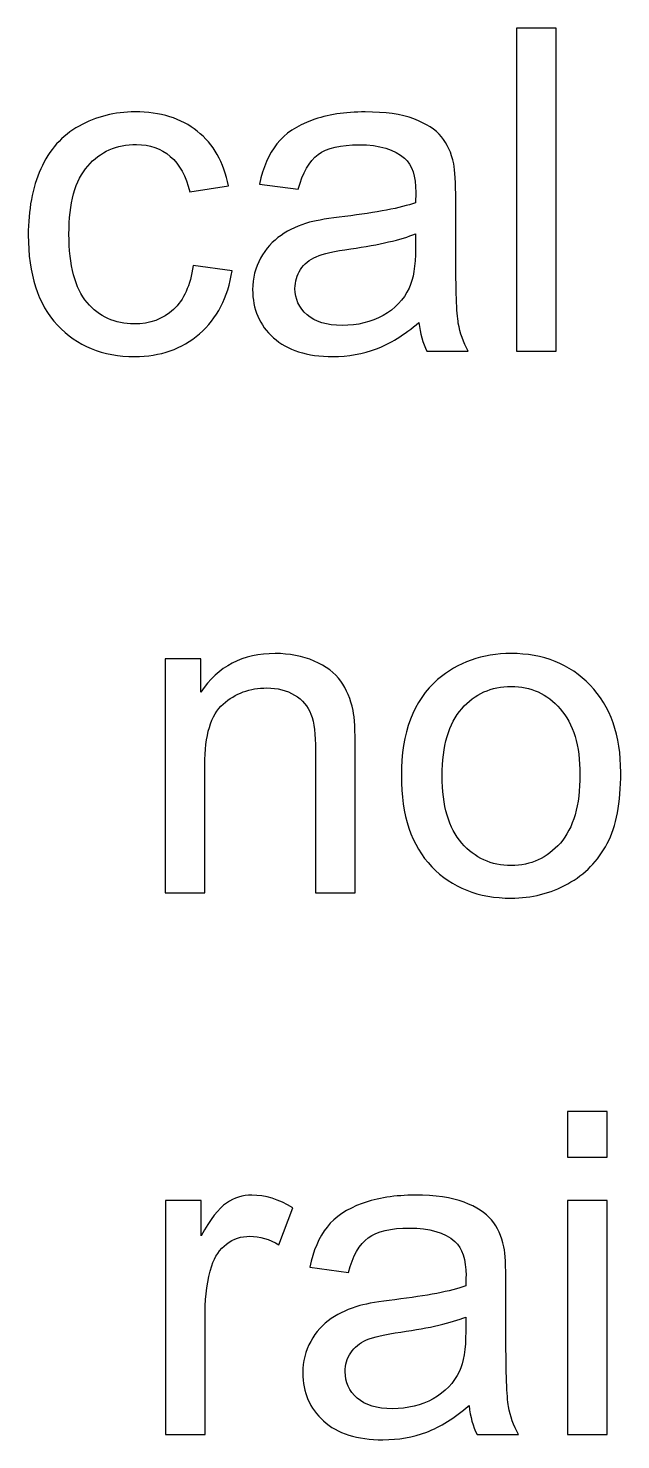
# Model space of a CAD drawing. Header units: centimetres. Extents: x -233 to -82, y 123 to 153.
# Drawn here: x -164.719 to -164.256, y 148.285 to 149.388 of the extents above; entities that cross this region are included whole.
import ezdxf

# ---------------------------------------------------------------- set-up
doc = ezdxf.new("R2010")
doc.units = ezdxf.units.CM
doc.header["$MEASUREMENT"] = 0
doc.layers.add('layer 1', color=7, linetype='Continuous')

msp = doc.modelspace()

# ---------------------------------------------------------------- linework, layer by layer
at = {"layer": 'layer 1'}
for points, knots in [([(-164.3378, 149.13595), (-164.3378, 149.13595), (-164.3378, 149.38845), (-164.3378, 149.38845), (-164.3378, 149.38845), (-164.3378, 149.38845), (-164.3068, 149.38845), (-164.3068, 149.38845), (-164.3068, 149.38845), (-164.3068, 149.38845), (-164.3068, 149.13595), (-164.3068, 149.13595), (-164.3068, 149.13595), (-164.3068, 149.13595), (-164.3378, 149.13595), (-164.3378, 149.13595)], [0, 0, 0, 0, 0.2, 0.2, 0.2, 0.2, 0.4, 0.4, 0.4, 0.4, 0.6, 0.6, 0.6, 0.6, 1, 1, 1, 1]), ([(-164.5904, 149.20295), (-164.5904, 149.20295), (-164.5599, 149.19895), (-164.5599, 149.19895), (-164.5599, 149.19895), (-164.5632, 149.17795), (-164.5717, 149.16155), (-164.5854, 149.14965), (-164.5854, 149.14965), (-164.5991, 149.13775), (-164.616, 149.13185), (-164.636, 149.13185), (-164.636, 149.13185), (-164.6611, 149.13185), (-164.6812, 149.14005), (-164.6964, 149.15645), (-164.6964, 149.15645), (-164.7116, 149.17275), (-164.7192, 149.19625), (-164.7192, 149.22675), (-164.7192, 149.22675), (-164.7192, 149.24645), (-164.7159, 149.26375), (-164.7094, 149.27855), (-164.7094, 149.27855), (-164.7029, 149.29335), (-164.6929, 149.30445), (-164.6795, 149.31195), (-164.6795, 149.31195), (-164.6661, 149.31935), (-164.6515, 149.32305), (-164.6358, 149.32305), (-164.6358, 149.32305), (-164.6159, 149.32305), (-164.5997, 149.31805), (-164.5871, 149.30795), (-164.5871, 149.30795), (-164.5745, 149.29785), (-164.5664, 149.28365), (-164.5628, 149.26515), (-164.5628, 149.26515), (-164.5628, 149.26515), (-164.593, 149.26045), (-164.593, 149.26045), (-164.593, 149.26045), (-164.5959, 149.27275), (-164.6009, 149.28205), (-164.6082, 149.28825), (-164.6082, 149.28825), (-164.6155, 149.29445), (-164.6243, 149.29755), (-164.6346, 149.29755), (-164.6346, 149.29755), (-164.6503, 149.29755), (-164.663, 149.29195), (-164.6727, 149.28075), (-164.6727, 149.28075), (-164.6825, 149.26955), (-164.6874, 149.25185), (-164.6874, 149.22755), (-164.6874, 149.22755), (-164.6874, 149.20305), (-164.6827, 149.18515), (-164.6732, 149.17405), (-164.6732, 149.17405), (-164.6638, 149.16295), (-164.6515, 149.15735), (-164.6364, 149.15735), (-164.6364, 149.15735), (-164.6242, 149.15735), (-164.614, 149.16105), (-164.6058, 149.16855), (-164.6058, 149.16855), (-164.5977, 149.17605), (-164.5925, 149.18745), (-164.5904, 149.20295)], [0, 0, 0, 0, 0.05, 0.05, 0.05, 0.05, 0.1, 0.1, 0.1, 0.1, 0.15, 0.15, 0.15, 0.15, 0.2, 0.2, 0.2, 0.2, 0.25, 0.25, 0.25, 0.25, 0.3, 0.3, 0.3, 0.3, 0.35, 0.35, 0.35, 0.35, 0.4, 0.4, 0.4, 0.4, 0.45, 0.45, 0.45, 0.45, 0.5, 0.5, 0.5, 0.5, 0.55, 0.55, 0.55, 0.55, 0.6, 0.6, 0.6, 0.6, 0.65, 0.65, 0.65, 0.65, 0.7, 0.7, 0.7, 0.7, 0.75, 0.75, 0.75, 0.75, 0.8, 0.8, 0.8, 0.8, 0.85, 0.85, 0.85, 0.85, 0.9, 0.9, 0.9, 0.9, 1, 1, 1, 1]), ([(-164.414, 149.15855), (-164.4255, 149.14875), (-164.4365, 149.14185), (-164.4471, 149.13785), (-164.4471, 149.13785), (-164.4578, 149.13385), (-164.4692, 149.13185), (-164.4813, 149.13185), (-164.4813, 149.13185), (-164.5014, 149.13185), (-164.5169, 149.13675), (-164.5277, 149.14655), (-164.5277, 149.14655), (-164.5385, 149.15635), (-164.5439, 149.16885), (-164.5439, 149.18415), (-164.5439, 149.18415), (-164.5439, 149.19315), (-164.5418, 149.20135), (-164.5377, 149.20875), (-164.5377, 149.20875), (-164.5336, 149.21615), (-164.5283, 149.22205), (-164.5217, 149.22655), (-164.5217, 149.22655), (-164.5151, 149.23105), (-164.5077, 149.23445), (-164.4994, 149.23675), (-164.4994, 149.23675), (-164.4933, 149.23835), (-164.4842, 149.23985), (-164.4719, 149.24135), (-164.4719, 149.24135), (-164.4468, 149.24435), (-164.4284, 149.24795), (-164.4166, 149.25205), (-164.4166, 149.25205), (-164.4165, 149.25635), (-164.4164, 149.25905), (-164.4164, 149.26015), (-164.4164, 149.26015), (-164.4164, 149.27275), (-164.4193, 149.28165), (-164.4252, 149.28685), (-164.4252, 149.28685), (-164.4331, 149.29385), (-164.4449, 149.29735), (-164.4605, 149.29735), (-164.4605, 149.29735), (-164.4751, 149.29735), (-164.4859, 149.29485), (-164.4928, 149.28975), (-164.4928, 149.28975), (-164.4997, 149.28465), (-164.5049, 149.27555), (-164.5082, 149.26255), (-164.5082, 149.26255), (-164.5082, 149.26255), (-164.5385, 149.26665), (-164.5385, 149.26665), (-164.5385, 149.26665), (-164.5358, 149.27965), (-164.5312, 149.29015), (-164.5249, 149.29815), (-164.5249, 149.29815), (-164.5186, 149.30605), (-164.5094, 149.31225), (-164.4975, 149.31655), (-164.4975, 149.31655), (-164.4856, 149.32085), (-164.4717, 149.32305), (-164.456, 149.32305), (-164.456, 149.32305), (-164.4404, 149.32305), (-164.4277, 149.32125), (-164.4179, 149.31755), (-164.4179, 149.31755), (-164.4082, 149.31385), (-164.401, 149.30915), (-164.3964, 149.30365), (-164.3964, 149.30365), (-164.3918, 149.29805), (-164.3886, 149.29105), (-164.3868, 149.28255), (-164.3868, 149.28255), (-164.3857, 149.27725), (-164.3852, 149.26775), (-164.3852, 149.25395), (-164.3852, 149.25395), (-164.3852, 149.25395), (-164.3852, 149.21265), (-164.3852, 149.21265), (-164.3852, 149.21265), (-164.3852, 149.18375), (-164.3845, 149.16555), (-164.3832, 149.15795), (-164.3832, 149.15795), (-164.3819, 149.15025), (-164.3793, 149.14295), (-164.3754, 149.13595), (-164.3754, 149.13595), (-164.3754, 149.13595), (-164.4078, 149.13595), (-164.4078, 149.13595), (-164.4078, 149.13595), (-164.411, 149.14235), (-164.4131, 149.14985), (-164.414, 149.15855)], [0, 0, 0, 0, 0.0357143, 0.0357143, 0.0357143, 0.0357143, 0.0714286, 0.0714286, 0.0714286, 0.0714286, 0.1071429, 0.1071429, 0.1071429, 0.1071429, 0.1428571, 0.1428571, 0.1428571, 0.1428571, 0.1785714, 0.1785714, 0.1785714, 0.1785714, 0.2142857, 0.2142857, 0.2142857, 0.2142857, 0.25, 0.25, 0.25, 0.25, 0.2857143, 0.2857143, 0.2857143, 0.2857143, 0.3214286, 0.3214286, 0.3214286, 0.3214286, 0.3571429, 0.3571429, 0.3571429, 0.3571429, 0.3928571, 0.3928571, 0.3928571, 0.3928571, 0.4285714, 0.4285714, 0.4285714, 0.4285714, 0.4642857, 0.4642857, 0.4642857, 0.4642857, 0.5, 0.5, 0.5, 0.5, 0.5357143, 0.5357143, 0.5357143, 0.5357143, 0.5714286, 0.5714286, 0.5714286, 0.5714286, 0.6071429, 0.6071429, 0.6071429, 0.6071429, 0.6428571, 0.6428571, 0.6428571, 0.6428571, 0.6785714, 0.6785714, 0.6785714, 0.6785714, 0.7142857, 0.7142857, 0.7142857, 0.7142857, 0.75, 0.75, 0.75, 0.75, 0.7857143, 0.7857143, 0.7857143, 0.7857143, 0.8214286, 0.8214286, 0.8214286, 0.8214286, 0.8571429, 0.8571429, 0.8571429, 0.8571429, 0.8928571, 0.8928571, 0.8928571, 0.8928571, 0.9285714, 0.9285714, 0.9285714, 0.9285714, 1, 1, 1, 1]), ([(-164.4166, 149.22775), (-164.4278, 149.22315), (-164.4447, 149.21925), (-164.4672, 149.21605), (-164.4672, 149.21605), (-164.4799, 149.21415), (-164.4889, 149.21215), (-164.4942, 149.20985), (-164.4942, 149.20985), (-164.4995, 149.20755), (-164.5036, 149.20425), (-164.5065, 149.19985), (-164.5065, 149.19985), (-164.5094, 149.19535), (-164.5108, 149.19045), (-164.5108, 149.18505), (-164.5108, 149.18505), (-164.5108, 149.17675), (-164.5077, 149.16995), (-164.5014, 149.16445), (-164.5014, 149.16445), (-164.4951, 149.15895), (-164.486, 149.15615), (-164.4739, 149.15615), (-164.4739, 149.15615), (-164.462, 149.15615), (-164.4513, 149.15875), (-164.442, 149.16395), (-164.442, 149.16395), (-164.4327, 149.16915), (-164.4259, 149.17625), (-164.4216, 149.18535), (-164.4216, 149.18535), (-164.4183, 149.19235), (-164.4166, 149.20265), (-164.4166, 149.21635), (-164.4166, 149.21635), (-164.4166, 149.21635), (-164.4166, 149.22775), (-164.4166, 149.22775)], [0, 0, 0, 0, 0.0909091, 0.0909091, 0.0909091, 0.0909091, 0.1818182, 0.1818182, 0.1818182, 0.1818182, 0.2727273, 0.2727273, 0.2727273, 0.2727273, 0.3636364, 0.3636364, 0.3636364, 0.3636364, 0.4545455, 0.4545455, 0.4545455, 0.4545455, 0.5454545, 0.5454545, 0.5454545, 0.5454545, 0.6363636, 0.6363636, 0.6363636, 0.6363636, 0.7272727, 0.7272727, 0.7272727, 0.7272727, 0.8181818, 0.8181818, 0.8181818, 0.8181818, 1, 1, 1, 1]), ([(-164.6123, 148.71261), (-164.6123, 148.71261), (-164.6123, 148.89551), (-164.6123, 148.89551), (-164.6123, 148.89551), (-164.6123, 148.89551), (-164.5844, 148.89551), (-164.5844, 148.89551), (-164.5844, 148.89551), (-164.5844, 148.89551), (-164.5844, 148.86951), (-164.5844, 148.86951), (-164.5844, 148.86951), (-164.571, 148.88961), (-164.5516, 148.89971), (-164.5262, 148.89971), (-164.5262, 148.89971), (-164.5152, 148.89971), (-164.5051, 148.89771), (-164.4958, 148.89381), (-164.4958, 148.89381), (-164.4865, 148.88981), (-164.4796, 148.88461), (-164.475, 148.87821), (-164.475, 148.87821), (-164.4705, 148.87171), (-164.4673, 148.86411), (-164.4654, 148.85521), (-164.4654, 148.85521), (-164.4643, 148.84951), (-164.4637, 148.83941), (-164.4637, 148.82511), (-164.4637, 148.82511), (-164.4637, 148.82511), (-164.4637, 148.71261), (-164.4637, 148.71261), (-164.4637, 148.71261), (-164.4637, 148.71261), (-164.4947, 148.71261), (-164.4947, 148.71261), (-164.4947, 148.71261), (-164.4947, 148.71261), (-164.4947, 148.82391), (-164.4947, 148.82391), (-164.4947, 148.82391), (-164.4947, 148.83651), (-164.4959, 148.84591), (-164.4983, 148.85221), (-164.4983, 148.85221), (-164.5007, 148.85851), (-164.505, 148.86351), (-164.5111, 148.86721), (-164.5111, 148.86721), (-164.5173, 148.87091), (-164.5245, 148.87281), (-164.5328, 148.87281), (-164.5328, 148.87281), (-164.546, 148.87281), (-164.5574, 148.86861), (-164.5669, 148.86021), (-164.5669, 148.86021), (-164.5765, 148.85181), (-164.5813, 148.83591), (-164.5813, 148.81251), (-164.5813, 148.81251), (-164.5813, 148.81251), (-164.5813, 148.71261), (-164.5813, 148.71261), (-164.5813, 148.71261), (-164.5813, 148.71261), (-164.6123, 148.71261), (-164.6123, 148.71261)], [0, 0, 0, 0, 0.0526316, 0.0526316, 0.0526316, 0.0526316, 0.1052632, 0.1052632, 0.1052632, 0.1052632, 0.1578947, 0.1578947, 0.1578947, 0.1578947, 0.2105263, 0.2105263, 0.2105263, 0.2105263, 0.2631579, 0.2631579, 0.2631579, 0.2631579, 0.3157895, 0.3157895, 0.3157895, 0.3157895, 0.3684211, 0.3684211, 0.3684211, 0.3684211, 0.4210526, 0.4210526, 0.4210526, 0.4210526, 0.4736842, 0.4736842, 0.4736842, 0.4736842, 0.5263158, 0.5263158, 0.5263158, 0.5263158, 0.5789474, 0.5789474, 0.5789474, 0.5789474, 0.6315789, 0.6315789, 0.6315789, 0.6315789, 0.6842105, 0.6842105, 0.6842105, 0.6842105, 0.7368421, 0.7368421, 0.7368421, 0.7368421, 0.7894737, 0.7894737, 0.7894737, 0.7894737, 0.8421053, 0.8421053, 0.8421053, 0.8421053, 0.8947368, 0.8947368, 0.8947368, 0.8947368, 1, 1, 1, 1]), ([(-164.4277, 148.80411), (-164.4277, 148.83801), (-164.4183, 148.86301), (-164.3994, 148.87931), (-164.3994, 148.87931), (-164.3837, 148.89291), (-164.3645, 148.89971), (-164.3419, 148.89971), (-164.3419, 148.89971), (-164.3168, 148.89971), (-164.2962, 148.89151), (-164.2802, 148.87501), (-164.2802, 148.87501), (-164.2643, 148.85851), (-164.2563, 148.83571), (-164.2563, 148.80671), (-164.2563, 148.80671), (-164.2563, 148.78311), (-164.2598, 148.76461), (-164.2669, 148.75111), (-164.2669, 148.75111), (-164.274, 148.73761), (-164.2842, 148.72721), (-164.2977, 148.71971), (-164.2977, 148.71971), (-164.3112, 148.71221), (-164.326, 148.70851), (-164.3419, 148.70851), (-164.3419, 148.70851), (-164.3675, 148.70851), (-164.3882, 148.71671), (-164.404, 148.73311), (-164.404, 148.73311), (-164.4198, 148.74951), (-164.4277, 148.77321), (-164.4277, 148.80411)], [0, 0, 0, 0, 0.1, 0.1, 0.1, 0.1, 0.2, 0.2, 0.2, 0.2, 0.3, 0.3, 0.3, 0.3, 0.4, 0.4, 0.4, 0.4, 0.5, 0.5, 0.5, 0.5, 0.6, 0.6, 0.6, 0.6, 0.7, 0.7, 0.7, 0.7, 0.8, 0.8, 0.8, 0.8, 1, 1, 1, 1]), ([(-164.3958, 148.80411), (-164.3958, 148.78061), (-164.3907, 148.76311), (-164.3805, 148.75151), (-164.3805, 148.75151), (-164.3703, 148.73981), (-164.3574, 148.73401), (-164.3419, 148.73401), (-164.3419, 148.73401), (-164.3265, 148.73401), (-164.3137, 148.73991), (-164.3035, 148.75161), (-164.3035, 148.75161), (-164.2933, 148.76331), (-164.2882, 148.78111), (-164.2882, 148.80511), (-164.2882, 148.80511), (-164.2882, 148.82771), (-164.2933, 148.84481), (-164.3036, 148.85651), (-164.3036, 148.85651), (-164.3139, 148.86821), (-164.3266, 148.87401), (-164.3419, 148.87401), (-164.3419, 148.87401), (-164.3574, 148.87401), (-164.3703, 148.86821), (-164.3805, 148.85661), (-164.3805, 148.85661), (-164.3907, 148.84501), (-164.3958, 148.82751), (-164.3958, 148.80411)], [0, 0, 0, 0, 0.1111111, 0.1111111, 0.1111111, 0.1111111, 0.2222222, 0.2222222, 0.2222222, 0.2222222, 0.3333333, 0.3333333, 0.3333333, 0.3333333, 0.4444444, 0.4444444, 0.4444444, 0.4444444, 0.5555556, 0.5555556, 0.5555556, 0.5555556, 0.6666667, 0.6666667, 0.6666667, 0.6666667, 0.7777778, 0.7777778, 0.7777778, 0.7777778, 1, 1, 1, 1]), ([(-164.2978, 148.50618), (-164.2978, 148.50618), (-164.2978, 148.54178), (-164.2978, 148.54178), (-164.2978, 148.54178), (-164.2978, 148.54178), (-164.2668, 148.54178), (-164.2668, 148.54178), (-164.2668, 148.54178), (-164.2668, 148.54178), (-164.2668, 148.50618), (-164.2668, 148.50618), (-164.2668, 148.50618), (-164.2668, 148.50618), (-164.2978, 148.50618), (-164.2978, 148.50618)], [0, 0, 0, 0, 0.2, 0.2, 0.2, 0.2, 0.4, 0.4, 0.4, 0.4, 0.6, 0.6, 0.6, 0.6, 1, 1, 1, 1]), ([(-164.612, 148.28928), (-164.612, 148.28928), (-164.612, 148.47218), (-164.612, 148.47218), (-164.612, 148.47218), (-164.612, 148.47218), (-164.5841, 148.47218), (-164.5841, 148.47218), (-164.5841, 148.47218), (-164.5841, 148.47218), (-164.5841, 148.44448), (-164.5841, 148.44448), (-164.5841, 148.44448), (-164.577, 148.45748), (-164.5704, 148.46608), (-164.5643, 148.47018), (-164.5643, 148.47018), (-164.5583, 148.47428), (-164.5517, 148.47638), (-164.5445, 148.47638), (-164.5445, 148.47638), (-164.534, 148.47638), (-164.5234, 148.47308), (-164.5126, 148.46638), (-164.5126, 148.46638), (-164.5126, 148.46638), (-164.5233, 148.43758), (-164.5233, 148.43758), (-164.5233, 148.43758), (-164.5308, 148.44208), (-164.5384, 148.44428), (-164.546, 148.44428), (-164.546, 148.44428), (-164.5528, 148.44428), (-164.5589, 148.44228), (-164.5643, 148.43818), (-164.5643, 148.43818), (-164.5697, 148.43408), (-164.5735, 148.42848), (-164.5758, 148.42118), (-164.5758, 148.42118), (-164.5793, 148.41018), (-164.581, 148.39818), (-164.581, 148.38508), (-164.581, 148.38508), (-164.581, 148.38508), (-164.581, 148.28928), (-164.581, 148.28928), (-164.581, 148.28928), (-164.581, 148.28928), (-164.612, 148.28928), (-164.612, 148.28928)], [0, 0, 0, 0, 0.0714286, 0.0714286, 0.0714286, 0.0714286, 0.1428571, 0.1428571, 0.1428571, 0.1428571, 0.2142857, 0.2142857, 0.2142857, 0.2142857, 0.2857143, 0.2857143, 0.2857143, 0.2857143, 0.3571429, 0.3571429, 0.3571429, 0.3571429, 0.4285714, 0.4285714, 0.4285714, 0.4285714, 0.5, 0.5, 0.5, 0.5, 0.5714286, 0.5714286, 0.5714286, 0.5714286, 0.6428571, 0.6428571, 0.6428571, 0.6428571, 0.7142857, 0.7142857, 0.7142857, 0.7142857, 0.7857143, 0.7857143, 0.7857143, 0.7857143, 0.8571429, 0.8571429, 0.8571429, 0.8571429, 1, 1, 1, 1]), ([(-164.3748, 148.31188), (-164.3863, 148.30208), (-164.3973, 148.29518), (-164.4079, 148.29118), (-164.4079, 148.29118), (-164.4186, 148.28718), (-164.43, 148.28518), (-164.4421, 148.28518), (-164.4421, 148.28518), (-164.4622, 148.28518), (-164.4777, 148.29008), (-164.4885, 148.29988), (-164.4885, 148.29988), (-164.4993, 148.30968), (-164.5047, 148.32218), (-164.5047, 148.33748), (-164.5047, 148.33748), (-164.5047, 148.34648), (-164.5026, 148.35468), (-164.4985, 148.36208), (-164.4985, 148.36208), (-164.4944, 148.36948), (-164.4891, 148.37538), (-164.4825, 148.37988), (-164.4825, 148.37988), (-164.4759, 148.38438), (-164.4685, 148.38778), (-164.4602, 148.39008), (-164.4602, 148.39008), (-164.4541, 148.39168), (-164.445, 148.39318), (-164.4327, 148.39468), (-164.4327, 148.39468), (-164.4076, 148.39768), (-164.3892, 148.40128), (-164.3774, 148.40538), (-164.3774, 148.40538), (-164.3773, 148.40968), (-164.3772, 148.41238), (-164.3772, 148.41348), (-164.3772, 148.41348), (-164.3772, 148.42608), (-164.3801, 148.43498), (-164.386, 148.44018), (-164.386, 148.44018), (-164.3939, 148.44718), (-164.4057, 148.45068), (-164.4213, 148.45068), (-164.4213, 148.45068), (-164.4359, 148.45068), (-164.4467, 148.44818), (-164.4536, 148.44308), (-164.4536, 148.44308), (-164.4605, 148.43798), (-164.4657, 148.42888), (-164.469, 148.41588), (-164.469, 148.41588), (-164.469, 148.41588), (-164.4993, 148.41998), (-164.4993, 148.41998), (-164.4993, 148.41998), (-164.4966, 148.43298), (-164.492, 148.44348), (-164.4857, 148.45148), (-164.4857, 148.45148), (-164.4794, 148.45938), (-164.4702, 148.46558), (-164.4583, 148.46988), (-164.4583, 148.46988), (-164.4464, 148.47418), (-164.4325, 148.47638), (-164.4168, 148.47638), (-164.4168, 148.47638), (-164.4012, 148.47638), (-164.3885, 148.47458), (-164.3787, 148.47088), (-164.3787, 148.47088), (-164.369, 148.46718), (-164.3618, 148.46248), (-164.3572, 148.45698), (-164.3572, 148.45698), (-164.3526, 148.45138), (-164.3494, 148.44438), (-164.3476, 148.43588), (-164.3476, 148.43588), (-164.3465, 148.43058), (-164.346, 148.42108), (-164.346, 148.40728), (-164.346, 148.40728), (-164.346, 148.40728), (-164.346, 148.36598), (-164.346, 148.36598), (-164.346, 148.36598), (-164.346, 148.33708), (-164.3453, 148.31888), (-164.344, 148.31128), (-164.344, 148.31128), (-164.3427, 148.30358), (-164.3401, 148.29628), (-164.3362, 148.28928), (-164.3362, 148.28928), (-164.3362, 148.28928), (-164.3686, 148.28928), (-164.3686, 148.28928), (-164.3686, 148.28928), (-164.3718, 148.29568), (-164.3739, 148.30318), (-164.3748, 148.31188)], [0, 0, 0, 0, 0.0357143, 0.0357143, 0.0357143, 0.0357143, 0.0714286, 0.0714286, 0.0714286, 0.0714286, 0.1071429, 0.1071429, 0.1071429, 0.1071429, 0.1428571, 0.1428571, 0.1428571, 0.1428571, 0.1785714, 0.1785714, 0.1785714, 0.1785714, 0.2142857, 0.2142857, 0.2142857, 0.2142857, 0.25, 0.25, 0.25, 0.25, 0.2857143, 0.2857143, 0.2857143, 0.2857143, 0.3214286, 0.3214286, 0.3214286, 0.3214286, 0.3571429, 0.3571429, 0.3571429, 0.3571429, 0.3928571, 0.3928571, 0.3928571, 0.3928571, 0.4285714, 0.4285714, 0.4285714, 0.4285714, 0.4642857, 0.4642857, 0.4642857, 0.4642857, 0.5, 0.5, 0.5, 0.5, 0.5357143, 0.5357143, 0.5357143, 0.5357143, 0.5714286, 0.5714286, 0.5714286, 0.5714286, 0.6071429, 0.6071429, 0.6071429, 0.6071429, 0.6428571, 0.6428571, 0.6428571, 0.6428571, 0.6785714, 0.6785714, 0.6785714, 0.6785714, 0.7142857, 0.7142857, 0.7142857, 0.7142857, 0.75, 0.75, 0.75, 0.75, 0.7857143, 0.7857143, 0.7857143, 0.7857143, 0.8214286, 0.8214286, 0.8214286, 0.8214286, 0.8571429, 0.8571429, 0.8571429, 0.8571429, 0.8928571, 0.8928571, 0.8928571, 0.8928571, 0.9285714, 0.9285714, 0.9285714, 0.9285714, 1, 1, 1, 1]), ([(-164.2978, 148.28928), (-164.2978, 148.28928), (-164.2978, 148.47218), (-164.2978, 148.47218), (-164.2978, 148.47218), (-164.2978, 148.47218), (-164.2668, 148.47218), (-164.2668, 148.47218), (-164.2668, 148.47218), (-164.2668, 148.47218), (-164.2668, 148.28928), (-164.2668, 148.28928), (-164.2668, 148.28928), (-164.2668, 148.28928), (-164.2978, 148.28928), (-164.2978, 148.28928)], [0, 0, 0, 0, 0.2, 0.2, 0.2, 0.2, 0.4, 0.4, 0.4, 0.4, 0.6, 0.6, 0.6, 0.6, 1, 1, 1, 1]), ([(-164.3774, 148.38108), (-164.3886, 148.37648), (-164.4055, 148.37258), (-164.428, 148.36938), (-164.428, 148.36938), (-164.4407, 148.36748), (-164.4497, 148.36548), (-164.455, 148.36318), (-164.455, 148.36318), (-164.4603, 148.36088), (-164.4644, 148.35758), (-164.4673, 148.35318), (-164.4673, 148.35318), (-164.4702, 148.34868), (-164.4716, 148.34378), (-164.4716, 148.33838), (-164.4716, 148.33838), (-164.4716, 148.33008), (-164.4685, 148.32328), (-164.4622, 148.31778), (-164.4622, 148.31778), (-164.4559, 148.31228), (-164.4468, 148.30948), (-164.4347, 148.30948), (-164.4347, 148.30948), (-164.4228, 148.30948), (-164.4121, 148.31208), (-164.4028, 148.31728), (-164.4028, 148.31728), (-164.3935, 148.32248), (-164.3867, 148.32958), (-164.3824, 148.33868), (-164.3824, 148.33868), (-164.3791, 148.34568), (-164.3774, 148.35598), (-164.3774, 148.36968), (-164.3774, 148.36968), (-164.3774, 148.36968), (-164.3774, 148.38108), (-164.3774, 148.38108)], [0, 0, 0, 0, 0.0909091, 0.0909091, 0.0909091, 0.0909091, 0.1818182, 0.1818182, 0.1818182, 0.1818182, 0.2727273, 0.2727273, 0.2727273, 0.2727273, 0.3636364, 0.3636364, 0.3636364, 0.3636364, 0.4545455, 0.4545455, 0.4545455, 0.4545455, 0.5454545, 0.5454545, 0.5454545, 0.5454545, 0.6363636, 0.6363636, 0.6363636, 0.6363636, 0.7272727, 0.7272727, 0.7272727, 0.7272727, 0.8181818, 0.8181818, 0.8181818, 0.8181818, 1, 1, 1, 1])]:
    msp.add_open_spline(points, degree=3, knots=knots, dxfattribs=at)

doc.saveas('drawing.dxf')
